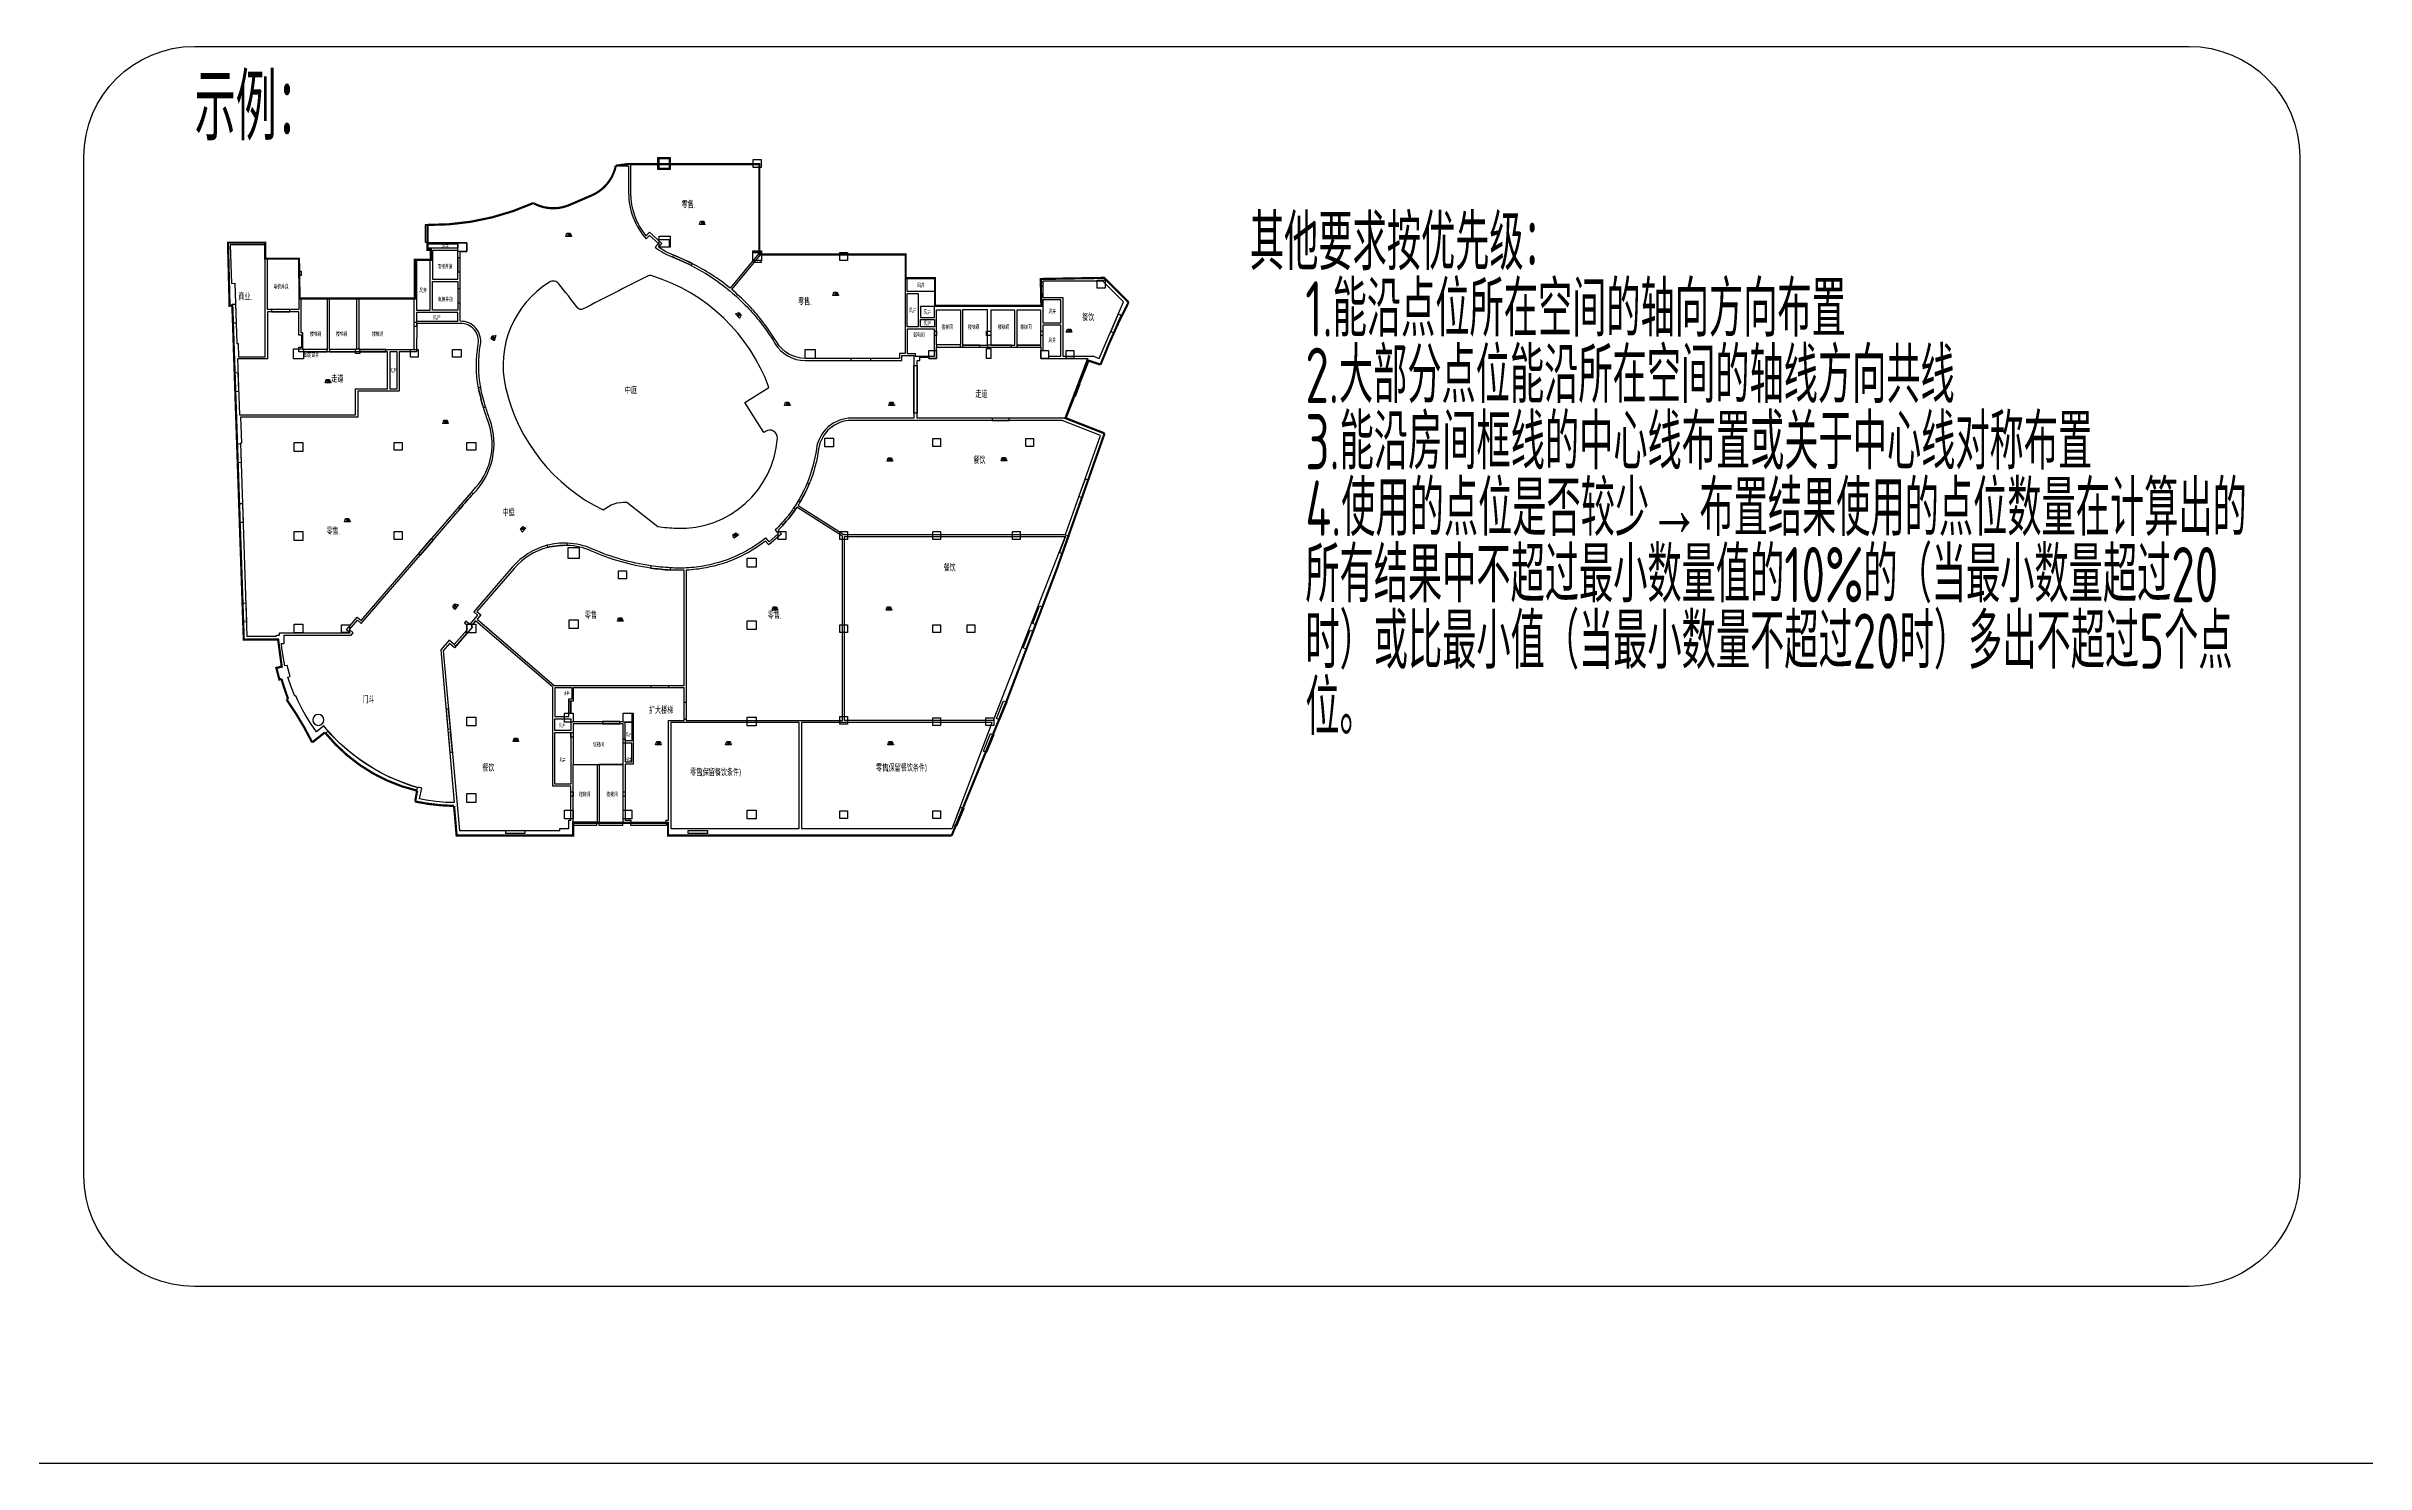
# Model space of a CAD drawing. Header units: millimetres. Extents: x 0 to 4164250, y 0 to 1261500.
# Drawn here: x 2062368 to 2271695, y 0 to 128000 of the extents above; entities that cross this region are included whole.
import ezdxf
from ezdxf.enums import TextEntityAlignment as Align

# ---------------------------------------------------------------- set-up
doc = ezdxf.new("R2010")
doc.units = ezdxf.units.MM
doc.header["$LTSCALE"] = 1000
doc.linetypes.add('DASH', pattern=[0.35, 0.25, -0.1])
doc.layers.add('AD-AREA-DIVD', color=1, linetype='Continuous', true_color=0xff0000)
for name, color, linetype in [('AD-AREA-OUTL', 31, 'Continuous'), ('AD-NAME-ROOM', 9, 'Continuous'), ('C-SHET-SHET', 144, 'Continuous'), ('E-FAS-DEVC', 3, 'Continuous'), ('E-UNIV-DIAG', 2, 'Continuous'), ('E-UNIV-EL', 140, 'Continuous'), ('E-UNIV-NOTE', 6, 'Continuous'), ('柱子', 7, 'Continuous'), ('门窗框线', 114, 'Continuous')]:
    doc.layers.add(name, color=color, linetype=linetype)
doc.styles.add('TH-STYLE3', font='tssdeng.shx', dxfattribs={"width": 0.65, "bigfont": 'tssdchn.shx'})

# ---------------------------------------------------------------- blocks, each defined once
blk = doc.blocks.new('E-BFAS410-2')
blk.add_lwpolyline([(-2.5, -1.5), (-1.5, 1.5), (1.5, 1.5), (2.5, -1.5)], close=True)
at = {"layer": 'E-UNIV-EL'}
for p, q in [((0, 0.5), (-0.8, 0.5)), ((-0.8, 0.5), (-0.8, -0.5)), ((0, 0.5), (0.8, 1.2)), ((0, -0.5), (0, 0.5)), ((0.8, 1.2), (0.8, -1.2)), ((0, -0.5), (-0.8, -0.5)), ((0, -0.5), (0.8, -1.2))]:
    blk.add_line(p, q, dxfattribs=at)
at = {"layer": 'E-UNIV-EL', "style": 'TH-STYLE3', "width": 0.5}
blk.add_attdef('F', text='', height=1.5, dxfattribs=at).set_placement((3.5, -1.2), align=Align.MIDDLE)

msp = doc.modelspace()

# ---------------------------------------------------------------- linework, layer by layer
at = {"layer": 'AD-AREA-DIVD', "linetype": 'DASH', "ltscale": 2, "const_width": 200}
msp.add_lwpolyline([(2160044, 104897.27, 0.027793692), (2157514.33, 99258.46), (2156426.63, 99616.62), (2154361.85, 94423.51), (2157876.06, 93043.54, -0.018497551), (2144077.39, 56720.32), (2118469.17, 56720.33), (2118469.17, 57870.33), (2109919.17, 57870.33), (2109919.17, 56720.33), (2099396.94, 56720.33), (2099162.93, 59399.52, -0.047494855), (2095653.31, 59798.3), (2095832.83, 60776.31, -0.166932705), (2087507.94, 66042.63), (2086360.56, 65135.4, 0.038836248), (2084046.15, 69004.3), (2084186.7, 69064, -0.01876645), (2083582.58, 70868.83), (2083399.27, 70814.27), (2083124.44, 71865.34), (2083611.81, 71980.32), (2083282.14, 74434.32), (2080184.19, 74420.33), (2079152.58, 104583.92), (2078902.73, 104575.37), (2078757.98, 110270.32), (2082117.49, 110270.33), (2082117.49, 108820.33), (2085167.49, 108820.33), (2085219.17, 105230.33), (2095619.17, 105230.33), (2095619.17, 108720.33), (2097069.17, 108720.33), (2097069.17, 109620.33), (2096767.49, 109620.33), (2096767.49, 111870.33, 0.108474649), (2106313.85, 113843.22, 0.232535743), (2109587.98, 113679.42), (2111587.98, 114541.48, 0.246120268), (2113759.51, 117220.33), (2114869.17, 117370.33), (2126719.17, 117370.33), (2126719.17, 109220.33), (2139919.17, 109220.33), (2139919.17, 107070.33), (2142569.17, 107070.33), (2142569.17, 104560.33), (2152169.17, 104560.33), (2152117.49, 106990.33), (2157838.94, 107090.33)], format="xyb", close=True, dxfattribs=at)
at = {"layer": 'AD-AREA-OUTL'}
for points in [[(2126667.49, 109307.11), (2124082.75, 106154.52, 0.054873363), (2120633.86, 108399.89, 0.02394224), (2118990.01, 109133.19, -0.026927145), (2118280.46, 109454.8, -0.03976702), (2117605.55, 109876.9), (2117901.95, 110199.62), (2116797.21, 111214.28), (2116508.61, 110900.06, -0.175482196), (2115117.49, 114741.7), (2115117.49, 117320.33), (2126667.49, 117320.33)], [(2126814.77, 109170.33), (2139867.49, 109170.33), (2139867.49, 100270.33), (2139367.49, 100270.33), (2139367.49, 99820.33), (2130864.29, 99820.33, -0.263559575), (2128291.38, 101278.31, 0.034911741), (2126794.62, 103421.47, 0.023703058), (2125598.5, 104766.57, 0.024950908), (2124234.98, 106028.37)], [(2114749.61, 86829.83), (2117567.75, 84628.05, 0.02233398), (2119254.26, 84484.75, 0.405015708), (2128346.18, 92613.72, 0.630813976), (2127275.4, 93222.37, -0.025087001), (2127108.42, 93118.03), (2125412.68, 95831.79), (2127585.01, 97189.21, 0.234123038), (2117052.38, 107270.72, 0.196520459), (2116562.24, 107229.19, -0.000160731), (2110770.58, 104270.35, -0.358308477), (2110336.19, 104365.72, -0.000187057), (2108623.65, 106544.35, 0.381789356), (2107770.96, 106695.62, 0.320902462), (2103807.6, 97213.21, 0.227112064), (2112621.78, 86128.56, -0.193706044)], [(2099717.49, 102970.33), (2095792.79, 102970.33), (2095767.49, 100420.33), (2094217.49, 100420.33), (2094217.49, 96870.33), (2090467.49, 96870.33), (2090467.49, 94520.33), (2079896.99, 94520.33), (2079977.48, 92166.83), (2079878.03, 92163.43), (2080474.11, 74720.33), (2083131.09, 74720.38), (2083131.09, 74820.35), (2083417.49, 74820.35), (2083417.49, 75020.33), (2089789.15, 75020.33), (2089448.46, 75314.33), (2090428.44, 76449.95), (2090769.13, 76155.96), (2100746.84, 87718.35), (2101143.68, 88178.22, 0.275125234), (2102212.4, 94222.84, -0.015821003), (2101809.5, 95397.86, -0.026668966), (2101369.56, 97154.72, -0.093537814), (2101347.85, 101097.35, 0.472698839)], [(2130209.58, 86544.87), (2134346.54, 83920.33), (2154361.52, 83920.33), (2157499.55, 92869.09), (2154045.65, 94220.33), (2135057.74, 94220.33, 0.375528552), (2132063.83, 91620.05, -0.063674577), (2131213.74, 88479.6, -0.03662859), (2130393.85, 86844.37, -0.014094469)], [(2101227.32, 76948.38), (2101568, 76654.38), (2101243.06, 76277.83), (2108204.67, 70270.33), (2119917.49, 70270.33), (2119917.49, 80685.34, -0.021143232), (2118683.27, 80706.51, -0.020165528), (2116892.22, 80885.79, -0.070822888), (2111583.41, 82420.96, 0.097129433), (2109388.79, 82933.09, 0.072777057), (2107599.61, 82736.04, 0.15346618), (2104601.13, 80858.03)]]:
    msp.add_lwpolyline(points, format="xyb", close=True, dxfattribs=at)
for points in [[(2117567.49, 117970.34), (2118667.49, 117970.34), (2118667.49, 116870.34), (2117567.49, 116870.34)], [(2082117.49, 99970.33), (2082117.49, 110070.33), (2078964.94, 110070.33), (2079083.87, 106593), (2079383.69, 106603.25), (2079569.92, 101158.16), (2079669.86, 101161.57), (2079710.6, 99970.33)], [(2096767.49, 110170.33), (2099516.95, 110170.33), (2099516.95, 109770.33), (2096767.49, 109770.33)], [(2097217.49, 106970.33), (2099517.49, 106970.33), (2099517.49, 109570.33), (2097217.49, 109570.33)], [(2085167.49, 104220.33), (2082317.49, 104220.33), (2082317.49, 108820.33), (2085167.49, 108820.33)], [(2097017.49, 108670.33), (2095767.49, 108670.33), (2095767.49, 104170.33), (2097017.49, 104170.33)], [(2097217.49, 106770.33), (2099517.49, 106770.33), (2099517.49, 104170.33), (2097217.49, 104170.33)], [(2140067.49, 107020.33), (2142517.49, 107020.33), (2142517.49, 105870.33), (2140067.49, 105870.33)], [(2152317.49, 106790.33), (2152317.49, 105320.33), (2154117.49, 105320.33), (2154117.49, 100020.33), (2156875.21, 100020.33), (2157389.55, 99810.86), (2159586.15, 104918.86), (2157714.67, 106790.33)], [(2085367.49, 105210.33), (2087717.49, 105210.33), (2087717.49, 100620.33), (2085517.49, 100620.33), (2085517.49, 102120.33), (2085367.49, 102120.33)], [(2087917.49, 105210.33), (2090367.49, 105210.33), (2090367.49, 100620.33), (2087917.49, 100620.33)], [(2095567.49, 105210.33), (2090567.49, 105210.33), (2090567.49, 100620.33), (2095567.49, 100620.33)], [(2141067.49, 102670.33), (2140067.49, 102670.33), (2140067.49, 105670.33), (2141067.49, 105670.33)], [(2153917.5, 105120.34), (2152317.49, 105120.34), (2152317.49, 103020.33), (2153917.5, 103020.33)], [(2093167.49, 100420.33), (2085167.49, 100420.33), (2085167.49, 100820.33), (2085417.49, 100820.33), (2085417.49, 101920.33), (2085167.49, 101920.33), (2085167.49, 104020.33), (2082317.49, 104020.33), (2082317.49, 99770.33), (2079617.38, 99770.33), (2079790.1, 94720.33), (2090267.49, 94720.33), (2090267.49, 97070.33), (2093167.49, 97070.33)], [(2099517.49, 103970.33), (2095767.49, 103970.33), (2095767.49, 103170.33), (2099517.49, 103170.33)], [(2142517.49, 104520.33), (2141267.49, 104520.33), (2141267.49, 103520.33), (2142517.49, 103520.33)], [(2141267.49, 103320.33), (2142517.49, 103320.33), (2142517.49, 102670.33), (2141267.49, 102670.33)], [(2142717.49, 104190.33), (2144867.49, 104190.33), (2144867.49, 101030.33), (2142717.49, 101030.33)], [(2145067.49, 101020.33), (2147317.49, 101020.33), (2147317.49, 104190.33), (2145067.49, 104190.33)], [(2147617.49, 101010.33), (2149767.49, 101010.33), (2149767.49, 104180.33), (2147617.49, 104180.33)], [(2149967.49, 101010.33), (2152117.49, 101010.33), (2152117.49, 104180.33), (2149967.49, 104180.33)], [(2153917.49, 100020.33), (2153917.26, 102819.91), (2152317.49, 102820.33), (2152317.49, 100520.35), (2152817.5, 100520.33), (2152817.5, 100020.33)], [(2140067.49, 102470.33), (2140067.49, 100270.33), (2140767.49, 100270.33), (2140767.49, 100020.33), (2142517.49, 100020.33), (2142517.49, 102470.33)], [(2154284.99, 94420.33), (2140967.49, 94420.33), (2140967.49, 99620.33), (2141217.49, 99620.33), (2141217.49, 99920.33), (2142017.49, 99920.33), (2142017.48, 99820.33), (2142717.48, 99820.33), (2142717.49, 100820.33), (2152117.49, 100820.33), (2152117.49, 99820.33), (2156346.14, 99820.33)], [(2094017.49, 100420.33), (2093367.49, 100420.33), (2093367.49, 97070.33), (2094017.49, 97070.33)], [(2134417.49, 83720.33), (2154334.65, 83720.33), (2147822.5, 67120.33), (2134417.49, 67120.33)], [(2099660.39, 57170.33), (2108717.49, 57170.33), (2108717.49, 57370.33), (2109517.49, 57370.33), (2109517.49, 58120.33), (2109717.49, 58120.33), (2109717.49, 61170.33), (2108067.49, 61170.33), (2108067.49, 70124.54), (2101112.39, 76126.41), (2100718.69, 75670.18), (2100832.25, 75572.18), (2099207.88, 73689.83), (2098753.64, 74081.82), (2098182.37, 73419.82)], [(2108267.49, 67470.33), (2109517.49, 67470.33), (2109517.49, 69070.33), (2109817.49, 69070.33), (2109817.49, 70070.33), (2108267.49, 70070.33)], [(2119917.49, 67120.33), (2119917.49, 70070.33), (2109917.49, 70070.33), (2109917.49, 68870.33), (2109717.49, 68870.33), (2109717.5, 67770.35), (2109917.46, 67770.35), (2109917.49, 67020.33), (2114417.48, 67020.33), (2114417.49, 67770.33), (2115317.49, 67770.33), (2115317.49, 63170.33), (2114617.49, 63170.33), (2114617.49, 58120.33), (2115117.51, 58120.33), (2115117.51, 57920.33), (2118317.52, 57920.24), (2118317.52, 58120.33), (2118517.49, 58120.33), (2118517.49, 67120.33)], [(2108267.49, 67270.33), (2109717.49, 67270.33), (2109717.49, 66220.33), (2108267.49, 66220.33)], [(2108267.49, 66020.33), (2109717.49, 66020.33), (2109717.49, 61370.33), (2108267.49, 61370.33)], [(2109917.49, 63150.33), (2114417.49, 63150.33), (2114417.49, 66820.33), (2109917.49, 66820.33)], [(2115217.49, 65270.33), (2114617.49, 65270.33), (2114617.49, 66970.35), (2115217.49, 66970.35)], [(2115217.49, 65070.33), (2114617.49, 65070.33), (2114617.49, 63370.33), (2115217.49, 63370.33)], [(2130317.49, 66920.33), (2118717.49, 66920.33), (2118717.49, 57370.33), (2130317.49, 57370.33)], [(2147743.33, 66920.33), (2130517.49, 66920.33), (2130517.49, 57370.33), (2144112.17, 57370.33)], [(2109917.49, 63150.33), (2112067.49, 63150.33), (2112067.49, 57920.33), (2109917.49, 57920.33)], [(2112266.97, 57920.33), (2114417.49, 57920.33), (2114417.49, 63150.33), (2112266.97, 63150.33)]]:
    msp.add_lwpolyline(points, close=True, dxfattribs=at)
for points in [[(2117316.12, 109857.44, 0.073576205), (2118908.43, 108950.33, -0.024331231), (2120552.29, 108217.03, -0.081947128), (2125448.87, 104633.51, -0.024331231), (2126644.99, 103288.41, -0.034531757), (2128119.28, 101175.19, 0.263529203), (2130864.47, 99620.33), (2139567.49, 99620.33), (2139567.49, 100070.33), (2140667.49, 100070.33), (2140667.49, 94420.33), (2135037.75, 94420.33, 0.373636224), (2131866.37, 91647.41, -0.063674577), (2131029.53, 88555.93, -0.03662859), (2130222.76, 86946.85, -0.014108749), (2129836.85, 86339.71, -0.036628578), (2128722.41, 84926.19, -0.016831255), (2128132.19, 84322.99), (2128428.69, 83983.87), (2127600.58, 83259.83), (2127304.29, 83598.72, -0.001892545), (2127229.95, 83539.69, -0.055680586), (2124904.88, 82094.78, -0.063254514), (2121904.23, 81105.54, -0.036888367), (2120116.83, 80892.98, -0.026827212), (2118703.21, 80905.72, -0.022939562), (2116912.16, 81084.99, -0.033817269), (2114236.36, 81664.39, -0.034470114), (2111664.24, 82602.6, 0.095966598), (2109366.66, 83134.09, 0.072967074), (2107577.48, 82937.04, 0.152021144), (2104449.71, 80988.69), (2100945.24, 76927.62), (2101285.92, 76633.63), (2100584.1, 75820.35), (2100544.67, 75820.35), (2100226.58, 76094.83), (2100095.92, 75943.42), (2100317.49, 75752.21), (2100317.49, 75281.79), (2099187.13, 73971.91), (2098732.88, 74363.9), (2097975.73, 73486.5), (2099187.81, 59698.89), (2098430.85, 59722.48), (2097521.93, 59800.93), (2096639.57, 59928.65), (2096035.4, 60051.06), (2096258.98, 61013.69), (2095966.75, 61081.56), (2095958.52, 61046.1), (2095953.02, 61047.37), (2095392.41, 61190.03, -0.126743345), (2088054.9, 65858.6), (2087420.97, 66624.7), (2086756.91, 66093.16, -0.060061963), (2084874.52, 69356.17), (2084782.48, 69317.07), (2084778.57, 69326.28), (2084447.35, 70170.15), (2084165.67, 71043.37), (2084357.76, 71099.37), (2084097.52, 72096.02), (2083903.73, 72050.03), (2083758.09, 72751.56), (2083626.35, 73633.32), (2083580.57, 74070.38), (2083817.36, 74070.38), (2083817.34, 74820.33), (2089880.73, 74820.33), (2090071.23, 75041.09), (2089730.54, 75335.08), (2090449.19, 76167.87), (2090789.88, 75873.88), (2096116.93, 82046.97), (2097292.9, 83409.72), (2099722.28, 86224.94, -0.036712269), (2100898.26, 87587.69, 0.290445672), (2102397.82, 94293.05, -0.008192837), (2102000.8, 95456.18, -0.033564408), (2101566.25, 97190.92, -0.086633803), (2101544.93, 101063.31, 0.471872406), (2099717.49, 103170.33), (2099717.49, 109470.33), (2100317.49, 109470.33), (2100317.49, 110270.33), (2096767.49, 110270.33), (2096767.49, 111870.33, 0.108464558), (2106313.85, 113843.22, 0.232535743), (2109587.98, 113679.42), (2111587.98, 114541.48, 0.246120268), (2113759.51, 117220.33), (2114917.49, 117220.33), (2114917.49, 114742.06, 0.182816038), (2116513.25, 110609.44), (2116809.22, 110931.69), (2117619.36, 110187.61), (2117316.12, 109857.44)], [(2120117.49, 80692.8), (2120117.49, 67120.33), (2134217.49, 67120.33), (2134217.49, 83765.35), (2130101.72, 86376.45, -0.003830145), (2129994.31, 86215.56, -0.03568477), (2128879.87, 84802.04, -0.013480636), (2128407.98, 84311.42), (2128710.9, 83964.95), (2127581.66, 82977.62), (2127278.75, 83324.07, -0.11787199), (2121927.91, 80906.43, -0.035684688), (2120140.51, 80693.86, -0.000456264), (2120117.49, 80692.8, 1.218045454)]]:
    msp.add_lwpolyline(points, format="xyb", dxfattribs=at)
at = {"layer": 'C-SHET-SHET'}
msp.add_lwpolyline([(1933500, 1261500), (2528000, 1261500), (2528000, 0), (1933500, 0)], close=True, dxfattribs=at)
at = {"layer": 'E-UNIV-DIAG'}
msp.add_lwpolyline([(2255750, 16000), (2075750, 16000, -0.414213562), (2065750, 26000), (2065750, 118000, -0.414213562), (2075750, 128000), (2255750, 128000, -0.414213562), (2265750, 118000), (2265750, 26000, -0.414213562)], format="xyb", close=True, dxfattribs=at)
at = {"layer": '柱子'}
for points in [[(2117667.49, 117870.34), (2118567.49, 117870.34), (2118567.49, 116970.34), (2117667.49, 116970.34)], [(2117667.49, 117870.34), (2118567.49, 117870.34), (2118567.49, 116970.34), (2117667.49, 116970.34)], [(2126167.49, 117770.35), (2126867.49, 117770.35), (2126867.49, 117070.35), (2126167.49, 117070.35)], [(2099517.49, 110270.33), (2100317.49, 110270.33), (2100317.49, 109470.33), (2099517.49, 109470.33)], [(2117667.43, 110870.39), (2118667.49, 110870.39), (2118667.49, 109870.39), (2117667.43, 109870.39)], [(2117667.43, 110570.39), (2118567.43, 110570.39), (2118567.43, 109870.39), (2117667.43, 109870.39)], [(2117667.43, 110570.39), (2118567.43, 110570.39), (2118567.43, 109870.39), (2117667.43, 109870.39)], [(2126917.5, 109370.33), (2126117.5, 109370.33), (2126117.5, 109520.33), (2126917.5, 109520.33), (2126917.5, 109370.33)], [(2126117.5, 109370.33), (2126917.5, 109370.33), (2126917.5, 108670.33), (2126117.5, 108670.33)], [(2133967.49, 109370.35), (2134667.49, 109370.35), (2134667.49, 108670.35), (2133967.49, 108670.35)], [(2085167.49, 107300.33), (2085167.49, 107700.33), (2085367.49, 107700.33), (2085367.49, 107300.33)], [(2126917.5, 108670.33), (2126117.5, 108670.33), (2126117.5, 108520.33), (2126917.5, 108520.33), (2126917.5, 108670.33)], [(2157217.49, 106870.35), (2157917.49, 106870.35), (2157917.49, 106170.35), (2157217.49, 106170.35)], [(2152117.49, 106720.34), (2152317.49, 106720.34), (2152317.49, 106320.34), (2152117.49, 106320.34)], [(2095567.49, 102700.33), (2095567.49, 103100.33), (2095767.49, 103100.33), (2095767.49, 102700.33)], [(2084667.49, 100670.33), (2085567.49, 100670.33), (2085567.49, 99770.33), (2084667.49, 99770.33)], [(2090267.49, 100670.33), (2090667.49, 100670.33), (2090667.49, 100270.34), (2090267.49, 100270.34)], [(2095217.49, 100620.33), (2095917.49, 100620.33), (2095917.49, 99920.33), (2095217.49, 99920.33)], [(2099017.59, 100620.42), (2099817.59, 100620.42), (2099817.59, 99920.42), (2099017.59, 99920.42)], [(2130867.49, 100620.33), (2131767.49, 100620.33), (2131767.49, 99820.33), (2130867.49, 99820.33)], [(2142017.48, 100520.35), (2142717.48, 100520.35), (2142717.48, 99820.35), (2142017.48, 99820.35)], [(2142517.49, 102280.34), (2142717.49, 102280.34), (2142717.49, 101880.34), (2142517.49, 101880.34)], [(2147217.49, 102280.34), (2147617.49, 102280.34), (2147617.49, 101880.34), (2147217.49, 101880.34)], [(2147217.49, 100720.35), (2147617.49, 100720.35), (2147617.49, 99820.35), (2147217.49, 99820.35)], [(2152117.49, 102280.34), (2152317.49, 102280.34), (2152317.49, 101880.34), (2152117.49, 101880.34), (2152117.49, 102280.34)], [(2152117.5, 100520.35), (2152817.5, 100520.35), (2152817.5, 99820.35), (2152117.5, 99820.35)], [(2154417.49, 100520.35), (2155117.49, 100520.35), (2155117.49, 99820.35), (2154417.49, 99820.35)], [(2084717.49, 92220.33), (2085517.49, 92220.33), (2085517.49, 91420.33), (2084717.49, 91420.33)], [(2093767.48, 92220.35), (2094467.48, 92220.35), (2094467.48, 91520.35), (2093767.48, 91520.35)], [(2100317.49, 92220.33), (2101117.49, 92220.33), (2101117.49, 91520.33), (2100317.49, 91520.33)], [(2132617.49, 92620.33), (2133417.49, 92620.33), (2133417.49, 91820.33), (2132617.49, 91820.33)], [(2142367.49, 92570.35), (2143067.49, 92570.35), (2143067.49, 91870.35), (2142367.49, 91870.35)], [(2150767.49, 92570.35), (2151467.49, 92570.35), (2151467.49, 91870.35), (2150767.49, 91870.35)], [(2084717.49, 84170.35), (2085517.49, 84170.35), (2085517.49, 83370.35), (2084717.49, 83370.35)], [(2093767.49, 84170.35), (2094467.49, 84170.35), (2094467.49, 83470.35), (2093767.49, 83470.35)], [(2128417.49, 84170.35), (2129117.49, 84170.35), (2129117.49, 83470.35), (2128417.49, 83470.35)], [(2133967.49, 84170.35), (2134667.49, 84170.35), (2134667.49, 83470.35), (2133967.49, 83470.35)], [(2142367.49, 84170.35), (2143067.49, 84170.35), (2143067.49, 83470.35), (2142367.49, 83470.35)], [(2149567.49, 84170.35), (2150267.49, 84170.35), (2150267.49, 83470.35), (2149567.49, 83470.35)], [(2109467.49, 82745.33), (2110467.49, 82745.33), (2110467.49, 81745.33), (2109467.49, 81745.33)], [(2125617.49, 81770.33), (2126417.49, 81770.33), (2126417.49, 80970.33), (2125617.49, 80970.33)], [(2114017.49, 80620.33), (2114717.49, 80620.33), (2114717.49, 79920.33), (2114017.49, 79920.33)], [(2084717.49, 75820.33), (2085517.49, 75820.33), (2085517.49, 75020.33), (2084717.49, 75020.33)], [(2089017.49, 75770.33), (2089717.49, 75770.33), (2089717.49, 75070.33), (2089017.49, 75070.33)], [(2100317.49, 75820.35), (2101117.49, 75820.35), (2101117.49, 75020.35), (2100317.49, 75020.35)], [(2109567.49, 76220.33), (2110367.49, 76220.33), (2110367.49, 75420.33), (2109567.49, 75420.33)], [(2125617.49, 76120.32), (2126417.49, 76120.32), (2126417.49, 75320.32), (2125617.49, 75320.32)], [(2133967.49, 75770.35), (2134667.49, 75770.35), (2134667.49, 75070.35), (2133967.49, 75070.35)], [(2142367.49, 75770.35), (2143067.49, 75770.35), (2143067.49, 75070.35), (2142367.49, 75070.35)], [(2145467.49, 75770.33), (2146167.49, 75770.33), (2146167.49, 75070.33), (2145467.49, 75070.33)], [(2100317.49, 67420.33), (2101117.49, 67420.33), (2101117.49, 66620.33), (2100317.49, 66620.33)], [(2109117.48, 67770.32), (2109917.48, 67770.32), (2109917.48, 66970.32), (2109117.48, 66970.32)], [(2114417.48, 67770.35), (2115217.48, 67770.35), (2115217.48, 66970.35), (2114417.48, 66970.35)], [(2125617.49, 67420.35), (2126417.49, 67420.35), (2126417.49, 66620.35), (2125617.49, 66620.35)], [(2133967.48, 67470.35), (2134667.48, 67470.35), (2134667.48, 66770.35), (2133967.48, 66770.35)], [(2142367.49, 67370.33), (2143067.49, 67370.33), (2143067.49, 66670.33), (2142367.49, 66670.33)], [(2147167.49, 67370.35), (2147867.49, 67370.35), (2147867.49, 66670.35), (2147167.49, 66670.35)], [(2109717.49, 65620.34), (2109717.49, 66020.34), (2109917.49, 66020.34), (2109917.49, 65620.34)], [(2114417.48, 65070.34), (2114417.48, 65470.34), (2114617.48, 65470.34), (2114617.48, 65070.34)], [(2100317.49, 60520.33), (2101117.49, 60520.33), (2101117.49, 59720.33), (2100317.49, 59720.33)], [(2109117.5, 59020.32), (2109917.5, 59020.32), (2109917.5, 58220.32), (2109117.5, 58220.32)], [(2109717.49, 60280.34), (2109717.49, 60680.34), (2109917.49, 60680.34), (2109917.49, 60280.34)], [(2114417.48, 60280.34), (2114417.48, 60680.34), (2114617.48, 60680.34), (2114617.48, 60280.34)], [(2114417.5, 59020.35), (2115217.5, 59020.35), (2115217.5, 58220.35), (2114417.5, 58220.35)], [(2125617.49, 59020.33), (2126417.49, 59020.33), (2126417.49, 58220.33), (2125617.49, 58220.33)], [(2133967.49, 58970.35), (2134667.49, 58970.35), (2134667.49, 58270.35), (2133967.49, 58270.35)], [(2142367.48, 58970.35), (2143067.48, 58970.35), (2143067.48, 58270.35), (2142367.48, 58270.35)]]:
    msp.add_lwpolyline(points, close=True, dxfattribs=at)
msp.add_lwpolyline([(2087417.49, 67170.35, 1), (2086417.49, 67170.35, 1), (2087417.49, 67170.35, 1)], format="xyb", close=True, dxfattribs=at)
at = {"layer": '门窗框线'}
for points in [[(2096767.49, 111870.33), (2096567.49, 111870.33), (2096567.49, 110320.33), (2096767.49, 110320.33)], [(2099717.49, 106090.33), (2099517.49, 106090.33), (2099517.49, 104850.33), (2099717.49, 104850.33)], [(2084337.49, 104220.33), (2082697.49, 104220.33), (2082697.49, 104020.33), (2084337.49, 104020.33)], [(2158430.11, 102240.33), (2158680.48, 102133.03), (2159366.73, 103709.44), (2159117.61, 103819.59)], [(2087717.49, 100620.33), (2085567.49, 100620.33), (2085567.49, 100420.33), (2087717.49, 100420.33)], [(2093017.49, 100620.33), (2090667.49, 100620.33), (2090667.49, 100420.33), (2093017.49, 100420.33)], [(2144867.49, 101030.33), (2142717.49, 101030.33), (2142717.49, 100820.33), (2144867.49, 100820.33)], [(2146617.49, 101020.33), (2145067.49, 101020.33), (2145067.49, 100830.33), (2146617.49, 100830.33)], [(2149467.49, 101010.33), (2147317.49, 101010.33), (2147317.49, 100820.33), (2149467.49, 100820.33)], [(2152117.49, 101010.33), (2149967.49, 101010.33), (2149967.49, 100820.33), (2152117.49, 100820.33)], [(2136787.37, 99820.33), (2134987.37, 99820.33), (2134987.37, 99620.33), (2136787.37, 99620.33)], [(2140667.49, 99170.33), (2140967.49, 99170.33), (2140967.49, 94870.33), (2140667.49, 94870.33)], [(2141217.49, 100020.33), (2142017.48, 100020.33), (2142017.48, 99920.33), (2141217.49, 99920.33)], [(2155253.13, 96402.84), (2155681.83, 97523.65), (2155495.02, 97595.1), (2155066.33, 96474.29)], [(2149267.49, 94420.33), (2147717.49, 94420.33), (2147717.49, 94220.33), (2149267.49, 94220.33)], [(2156406.11, 88846.88), (2155819.45, 87239.18), (2155548.41, 87340.68), (2156148.39, 88942.84)], [(2154659.92, 83761.48), (2154073.26, 82153.77), (2153802.22, 82255.27), (2154402.21, 83857.43)], [(2152259.53, 77374.01), (2151672.87, 75766.31), (2151401.83, 75867.81), (2152001.81, 77469.97)], [(2151453.22, 75162.63), (2150810.28, 73567), (2150520.94, 73686.3), (2151172.89, 75277.71)], [(2116967.49, 70270.33), (2118517.49, 70270.33), (2118517.49, 70070.33), (2116967.49, 70070.33)], [(2098667.9, 68151.97), (2098446.41, 68132.5), (2098604.04, 66339.42), (2098830.89, 66360.05)], [(2109717.49, 68870.33), (2109517.49, 68870.33), (2109517.49, 67770.33), (2109717.49, 67770.33)], [(2114117.49, 67020.33), (2112567.49, 67020.33), (2112567.49, 66820.33), (2114117.49, 66820.33)], [(2119917.49, 68770.33), (2120117.49, 68770.33), (2120117.49, 67220.33), (2119917.49, 67220.33)], [(2098851.8, 66060.04), (2098630.31, 66040.57), (2098787.94, 64247.48), (2099014.79, 64268.12)], [(2109967.49, 57920.33), (2112016.97, 57920.33), (2112016.97, 57620.33), (2109967.49, 57620.33)], [(2112266.97, 57920.33), (2114366.97, 57920.33), (2114366.97, 57620.33), (2112266.97, 57620.33)], [(2115117.51, 57920.33), (2118317.51, 57920.3), (2118317.51, 57620.3), (2115117.51, 57620.33)], [(2120307.2, 57170.33), (2122027.19, 57170.33), (2122027.19, 56895.94), (2120307.2, 56895.94)]]:
    msp.add_lwpolyline(points, close=True, dxfattribs=at)
at = {"layer": '门窗框线', "elevation": 0}
for points in [[(2099717.49, 108890.33), (2099517.49, 108890.33), (2099517.49, 107650.33), (2099717.49, 107650.33)], [(2090267.49, 100620.31), (2087917.49, 100620.31), (2087917.49, 100420.33), (2090267.49, 100420.33)], [(2149041.89, 68776.27), (2148398.94, 67180.65), (2148109.6, 67299.95), (2148761.56, 68891.35)], [(2147875.65, 65831.81), (2147232.71, 64236.19), (2146943.37, 64355.49), (2147595.32, 65946.89)], [(2145166.22, 59161.83), (2144523.27, 57566.2), (2144233.93, 57685.5), (2144885.88, 59276.91)], [(2103834.84, 57170.84), (2105554.84, 57170.84), (2105554.84, 56895.78), (2103834.84, 56895.78)]]:
    msp.add_lwpolyline(points, close=True, dxfattribs=at)
at = {"layer": '门窗框线'}
for points in [[(2120633.86, 108399.89), (2120552.29, 108217.03, 0.024331233), (2118908.43, 108950.33), (2118990.01, 109133.19), (2119830.14, 108784.75)], [(2101566.25, 97190.92), (2101369.56, 97154.72, 0.026668967), (2101809.5, 95397.86), (2102000.8, 95456.18, -0.033564407)], [(2130222.76, 86946.85), (2130402.01, 86856.98, 0.035393985), (2131208.78, 88466.05), (2131029.53, 88555.93, -0.036627441)], [(2100746.84, 87718.35), (2100898.26, 87587.69, 0.036712262), (2099722.28, 86224.94), (2099570.86, 86355.6)], [(2128722.41, 84926.19), (2128879.87, 84802.04, 0.035684762), (2129994.31, 86215.56), (2129836.85, 86339.71, -0.036628976)], [(2116912.16, 81084.99), (2116892.22, 80885.79, 0.020165526), (2118683.27, 80706.51), (2118703.21, 80905.72, -0.022939564)]]:
    msp.add_lwpolyline(points, format="xyb", close=True, dxfattribs=at)
at = {"layer": '门窗框线', "elevation": 0}
for points in [[(2079448.25, 104716.08), (2079507.52, 102997.1), (2079207.22, 102986.83), (2079148.9, 104705.84), (2079448.25, 104716.07)], [(2079659.01, 98539.3), (2079718.27, 96820.32), (2079417.98, 96810.05), (2079359.66, 98529.06), (2079659.01, 98539.3)], [(2079878.44, 92123.42), (2079937.7, 90404.44), (2079637.4, 90394.17), (2079579.09, 92113.18), (2079878.44, 92123.42)], [(2080063.01, 86726.58), (2080122.28, 85007.6), (2079821.98, 84997.33), (2079763.66, 86716.34), (2080063.01, 86726.57)]]:
    msp.add_lwpolyline(points, dxfattribs=at)
at = {"layer": '门窗框线'}
for points in [[(2097141.49, 83540.38), (2097292.9, 83409.72), (2096116.93, 82046.97), (2095965.51, 82177.64), (2097141.49, 83540.38)], [(2080371.11, 77731.85), (2080430.38, 76012.87), (2080130.08, 76002.6), (2080071.76, 77721.61), (2080371.11, 77731.85)], [(2099187.13, 73971.91), (2099338.55, 73841.25), (2100318.53, 74976.87), (2100167.11, 75107.53), (2099187.13, 73971.91)]]:
    msp.add_lwpolyline(points, dxfattribs=at)
msp.add_lwpolyline([(2107577.48, 82937.04), (2107599.61, 82736.04, -0.072777135), (2109388.8, 82933.09), (2109366.66, 83134.09, 0.072967067), (2107577.48, 82937.04)], format="xyb", dxfattribs=at)
at = {"layer": '门窗框线', "elevation": 0}
msp.add_lwpolyline([(2087789.12, 66175.05), (2087546.76, 65932.69, 0.163063006), (2095809.78, 60807.52), (2095873.91, 61074.94, -0.145177687)], format="xyb", close=True, dxfattribs=at)

# ---------------------------------------------------------------- block references
at = {"layer": 'E-FAS-DEVC', "xscale": 100, "yscale": 100, "zscale": 100}
for p, rotation in [((2109499.17, 110963.57), 1.234277119043157e-07), ((2121562.7, 112068.58), 1.234277119043157e-07), ((2133605.59, 105635.8), 1.234277119043157e-07), ((2124852.88, 103750.36), 312.8113653344062), ((2102711.75, 101684.36), 74.72555978662504), ((2154667.49, 102323.36), 1.234277119043157e-07), ((2087771.16, 97772.15), 1.234277119043157e-07), ((2098394.4, 94079.91), 1.234277119043157e-07), ((2129241.2, 95705.53), 1.234277119043157e-07), ((2138640.51, 95705.53), 1.234277119043157e-07), ((2138496.67, 90686.67), 1.234277119043157e-07), ((2148783.94, 90713.35), 1.234277119043157e-07), ((2089526.26, 85221.59), 1.234277119043157e-07), ((2105368.16, 84417.35), 45.0000001234277), ((2124547.71, 83841.74), 34.22853201390446), ((2099263.98, 77439.24), 54.91699943402027), ((2114153.1, 76235.99), 1.234277119043157e-07), ((2128115.03, 77223.16), 1.234277119043157e-07), ((2138405.45, 77223.16), 1.234277119043157e-07), ((2104743.59, 65374.57), 1.234277119043157e-07), ((2117606.66, 65057.99), 1.234277119043157e-07), ((2123919.17, 65057.99), 1.234277119043157e-07), ((2138551.96, 65057.99), 1.234277119043157e-07)]:
    msp.add_blockref('E-BFAS410-2', p, dxfattribs=dict(at, rotation=rotation)).add_auto_attribs({'F': 'C'})

# ---------------------------------------------------------------- texts
at = {"layer": 'AD-NAME-ROOM', "style": 'TH-STYLE3', "width": 0.7}
for s, p in [('零售.', (2119709.01, 113385.15)), ('商业.', (2079700.12, 105075.8)), ('零售.', (2130210.93, 104622.84)), ('餐饮', (2155852.61, 103206.54)), ('走道', (2088080.11, 97653.61)), ('走道', (2146217.21, 96259.55)), ('餐饮', (2146036.87, 90308.29)), ('零售.', (2087656.95, 83902.22)), ('餐饮', (2143343.41, 80590.41)), ('零售', (2110961.08, 76311.95)), ('零售.', (2127476.12, 76311.95)), ('门斗', (2090887.29, 68664.94)), ('扩大楼梯', (2116755.36, 67718.46)), ('餐饮', (2101710.58, 62513.39)), ('零售.', (2137249.03, 62513.39)), ('(保留餐饮条件)', (2138207.86, 62513.39)), ('零售.', (2120469.38, 62113.66)), ('(保留餐饮条件)', (2121428.21, 62113.66))]:
    msp.add_text(s, height=600, rotation=0.0030599, dxfattribs=at).set_placement(p)
at = {"layer": 'AD-NAME-ROOM', "linetype": 'ByBlock', "style": 'TH-STYLE3'}
for s, height, rotation, width, p in [('风井', 350, 0.0030599, 0.7, (2098364.98, 109972.06)), ('电梯井道', 375, 0.0030599, 0.7, (2098338.86, 108138.36)), ('电梯井道', 375, 0.0030599, 0.7, (2083541.05, 106317.21)), ('风井', 375, 0.0030599, 0.7, (2096366.27, 105972.61)), ('电梯井道', 375, 0.0030599, 0.7, (2098372.61, 105170.56)), ('风井', 375, 0.0030599, 0.7, (2141289.8, 106443.18)), ('风井', 375, 0.0030599, 0.7, (2097603.17, 103530.67)), ('风井', 375, 0.0030599, 0.7, (2140564.8, 104168.18)), ('风井', 375, 0.0030599, 0.7, (2141889.8, 104018.18)), ('风井', 375, 0.0030599, 0.7, (2141889.8, 102993.18)), ('楼梯间', 375, 0.0030599, 0.7, (2143669.75, 102670.02)), ('楼梯间', 375, 0.0030599, 0.7, (2146064.76, 102670.02)), ('楼梯间', 375, 0.0030599, 0.7, (2148767.3, 102670.02)), ('楼梯间', 375, 0.0030599, 0.7, (2150780.22, 102670.02)), ('风井', 375, 0.0030599, 0.7, (2153164.66, 104081.2)), ('楼梯间', 375, 0.0030599, 0.7, (2086674.07, 102050.86)), ('楼梯间', 375, 0.0030599, 0.7, (2089023.41, 102050.86)), ('楼梯间', 375, 0.0030599, 0.7, (2092279.01, 102050.86)), ('弱电间', 375, 0.0030599, 0.7, (2141125.55, 101973.43)), ('风井', 375, 0.0030599, 0.7, (2153151.31, 101472.73)), ('固定窗井', 375, 0.0030599, 0.7, (2086292.98, 100151.49)), ('风井', 375, 0.0030599, 0.7, (2093689.8, 98743.18)), ('水井', 350, 359.9971586, 0.6, (2109320.22, 69584.36)), ('风井', 350, 359.9971586, 0.6, (2108929.57, 66681.49)), ('楼梯间', 375, 0.0030599, 0.7, (2112201.11, 64969.29)), ('风井', 350, 359.9971586, 0.6, (2114950.75, 65868.11)), ('风井', 350, 359.9971586, 0.6, (2108963.76, 63560.77)), ('风井', 350, 359.9971586, 0.6, (2114969.84, 63560.77)), ('楼梯间', 375, 0.0030599, 0.7, (2110961.39, 60464.85)), ('楼梯间', 375, 0.0030599, 0.7, (2113428.7, 60464.85))]:
    msp.add_text(s, height=height, rotation=rotation, dxfattribs=dict(at, width=width)).set_placement(p, align=Align.MIDDLE)
at = {"layer": 'AD-NAME-ROOM', "style": 'TH-STYLE3', "width": 0.7}
for p in [(2115128.31, 96976.82), (2104099.86, 85948.37)]:
    msp.add_text('中庭', height=600, rotation=0.0030599, dxfattribs=at).set_placement(p, align=Align.MIDDLE)
at = {"layer": 'E-UNIV-NOTE', "style": 'TH-STYLE3', "width": 0.65}
for s, height, p in [('示例：', 6000, (2075750, 122500)), ('其他要求按优先级：', 5000, (2170999.93, 110287.8)), ('1.能沿点位所在空间的轴向方向布置', 5000, (2175999.93, 104287.8)), ('2.大部分点位能沿所在空间的轴线方向共线', 5000, (2175999.93, 98287.8)), ('3.能沿房间框线的中心线布置或关于中心线对称布置', 5000, (2175999.93, 92287.8)), ('4.使用的点位是否较少→布置结果使用的点位数量在计算出的', 5000, (2175999.93, 86287.8)), ('所有结果中不超过最小数量值的10%%%的（当最小数量超过20', 5000, (2175999.93, 80287.8)), ('时）或比最小值（当最小数量不超过20时）多出不超过5个点', 5000, (2175999.93, 74287.8)), ('位。', 5000, (2175999.93, 68287.8))]:
    msp.add_text(s, height=height, dxfattribs=at).set_placement(p, align=Align.MIDDLE_LEFT)

doc.saveas('drawing.dxf')
